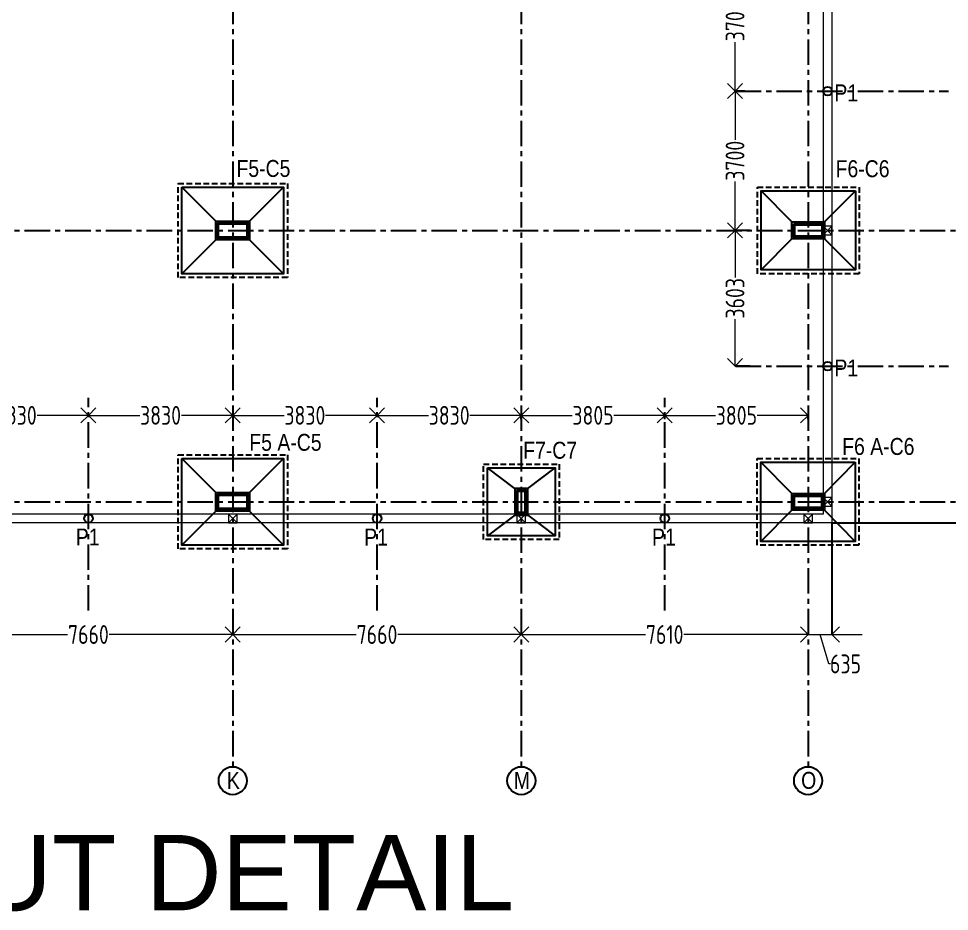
# Model space of a CAD drawing. Header units: inches. Extents: x -605 to 2991212, y -2872845 to 0.
# Drawn here: x 2337256 to 2361959, y -2727428 to -2703727 of the extents above; entities that cross this region are included whole.
import ezdxf

# ---------------------------------------------------------------- set-up
doc = ezdxf.new("R2010")
doc.units = ezdxf.units.IN
doc.header["$LTSCALE"] = 600
doc.header["$MEASUREMENT"] = 0
doc.linetypes.add('CENTER', pattern=[2, 1.25, -0.25, 0.25, -0.25])
doc.linetypes.add('DASHED2', pattern=[0.375, 0.25, -0.125])
for name, color, linetype, lineweight in [('PV_MASONRY', 10, 'Continuous', 0), ('PV_TEXT_ROMANS', 7, 'Continuous', 0), ('rDIMension', 1, 'Continuous', 18), ('rRCC 2', 40, 'Continuous', 15)]:
    doc.layers.add(name, color=color, linetype=linetype, lineweight=lineweight)
doc.layers.add('SnT-CENTER2', color=8, linetype='CENTER')
doc.styles.add('DIM', font='geniso.shx', dxfattribs={"width": 0.85})
doc.styles.add('J.P', font='ARIALN.TTF')
doc.styles.get("Standard").update_dxf_attribs({"font": 'arial.ttf'})
doc.dimstyles.new('ST-100', dxfattribs={"dimscale": 100, "dimtxt": 2.5, "dimasz": 2, "dimexe": 0.18, "dimexo": 0.0625, "dimgap": 0.2, "dimtad": 0, "dimdec": 0, "dimzin": 0, "dimdsep": 46, "dimtxsty": 'DIM', "dimblk": 'OPEN90', "dimcen": 0.09, "dimclrd": 256, "dimclrt": 7, "dimadec": 0, "dimazin": 0, "dimtfac": 1, "dimtdec": 0, "dimtofl": 0, "dimtmove": 0, "dimatfit": 3, "dimldrblk": 'OPEN90', "dimfxl": 1, "dimtolj": 1, "dimtzin": 0, "dimlwd": -1, "dimarcsym": 0})

# ---------------------------------------------------------------- blocks, each defined once
blk = doc.blocks.new('_Open90')
at = {"color": 0, "linetype": 'ByBlock', "lineweight": -2}
for p, q in [((0, 0), (-1, 0)), ((-0.5, 0.5), (0, 0)), ((0, 0), (-0.5, -0.5))]:
    blk.add_line(p, q, dxfattribs=at)
blk = doc.blocks.new('*D1389')
at = {"layer": 'Defpoints', "color": 0, "linetype": 'ByBlock'}
for p in [(2339108, -2714259), (2339108, -2714273), (2335278, -2714364)]:
    blk.add_point(p, dxfattribs=at)
at = {"layer": 'rDIMension', "color": 0, "linetype": 'ByBlock', "lineweight": -2}
for p, q in [((2335278, -2714364), (2335278, -2714259)), ((2339108, -2714273), (2339108, -2714259))]:
    blk.add_line(p, q, dxfattribs=at)
at = {"layer": 'rDIMension'}
for p, q in [((2335678, -2714259), (2336642, -2714259)), ((2338708, -2714259), (2337745, -2714259))]:
    blk.add_line(p, q, dxfattribs=at)
at = {"layer": 'rDIMension', "linetype": 'ByBlock', "xscale": 400, "yscale": 400, "zscale": 400, "rotation": 180}
blk.add_blockref('_Open90', (2335278, -2714259), dxfattribs=at)
at = {"layer": 'rDIMension', "linetype": 'ByBlock', "xscale": 400, "yscale": 400, "zscale": 400}
blk.add_blockref('_Open90', (2339108, -2714259), dxfattribs=at)
at = {"layer": 'rDIMension', "color": 7, "linetype": 'ByBlock', "insert": (2337193, -2714259), "char_height": 500, "attachment_point": 5, "style": 'DIM'}
blk.add_mtext('\\A1;3830', dxfattribs=at)
blk = doc.blocks.new('*D1390')
at = {"layer": 'Defpoints', "color": 0, "linetype": 'ByBlock'}
for p in [(2339108, -2714273), (2342938, -2714233), (2342938, -2714259)]:
    blk.add_point(p, dxfattribs=at)
at = {"layer": 'rDIMension', "color": 0, "linetype": 'ByBlock', "lineweight": -2}
for p, q in [((2339108, -2714273), (2339108, -2714259)), ((2342938, -2714233), (2342938, -2714259))]:
    blk.add_line(p, q, dxfattribs=at)
at = {"layer": 'rDIMension'}
for p, q in [((2339508, -2714259), (2340472, -2714259)), ((2342538, -2714259), (2341575, -2714259))]:
    blk.add_line(p, q, dxfattribs=at)
at = {"layer": 'rDIMension', "linetype": 'ByBlock', "xscale": 400, "yscale": 400, "zscale": 400, "rotation": 180}
blk.add_blockref('_Open90', (2339108, -2714259), dxfattribs=at)
at = {"layer": 'rDIMension', "linetype": 'ByBlock', "xscale": 400, "yscale": 400, "zscale": 400}
blk.add_blockref('_Open90', (2342938, -2714259), dxfattribs=at)
at = {"layer": 'rDIMension', "color": 7, "linetype": 'ByBlock', "insert": (2341023, -2714259), "char_height": 500, "attachment_point": 5, "style": 'DIM'}
blk.add_mtext('\\A1;3830', dxfattribs=at)
blk = doc.blocks.new('*D1391')
at = {"layer": 'Defpoints', "color": 0, "linetype": 'ByBlock'}
for p in [(2342938, -2714233), (2346768, -2714245), (2346768, -2714259)]:
    blk.add_point(p, dxfattribs=at)
at = {"layer": 'rDIMension', "color": 0, "linetype": 'ByBlock', "lineweight": -2}
for p, q in [((2342938, -2714233), (2342938, -2714259)), ((2346768, -2714245), (2346768, -2714259))]:
    blk.add_line(p, q, dxfattribs=at)
at = {"layer": 'rDIMension'}
for p, q in [((2343338, -2714259), (2344302, -2714259)), ((2346368, -2714259), (2345405, -2714259))]:
    blk.add_line(p, q, dxfattribs=at)
at = {"layer": 'rDIMension', "linetype": 'ByBlock', "xscale": 400, "yscale": 400, "zscale": 400, "rotation": 180}
blk.add_blockref('_Open90', (2342938, -2714259), dxfattribs=at)
at = {"layer": 'rDIMension', "linetype": 'ByBlock', "xscale": 400, "yscale": 400, "zscale": 400}
blk.add_blockref('_Open90', (2346768, -2714259), dxfattribs=at)
at = {"layer": 'rDIMension', "color": 7, "linetype": 'ByBlock', "insert": (2344853, -2714259), "char_height": 500, "attachment_point": 5, "style": 'DIM'}
blk.add_mtext('\\A1;3830', dxfattribs=at)
blk = doc.blocks.new('*D1392')
at = {"layer": 'Defpoints', "color": 0, "linetype": 'ByBlock'}
for p in [(2346768, -2714245), (2350598, -2714259), (2350598, -2714364)]:
    blk.add_point(p, dxfattribs=at)
at = {"layer": 'rDIMension', "color": 0, "linetype": 'ByBlock', "lineweight": -2}
for p, q in [((2346768, -2714245), (2346768, -2714259)), ((2350598, -2714364), (2350598, -2714259))]:
    blk.add_line(p, q, dxfattribs=at)
at = {"layer": 'rDIMension'}
for p, q in [((2347168, -2714259), (2348132, -2714259)), ((2350198, -2714259), (2349235, -2714259))]:
    blk.add_line(p, q, dxfattribs=at)
at = {"layer": 'rDIMension', "linetype": 'ByBlock', "xscale": 400, "yscale": 400, "zscale": 400, "rotation": 180}
blk.add_blockref('_Open90', (2346768, -2714259), dxfattribs=at)
at = {"layer": 'rDIMension', "linetype": 'ByBlock', "xscale": 400, "yscale": 400, "zscale": 400}
blk.add_blockref('_Open90', (2350598, -2714259), dxfattribs=at)
at = {"layer": 'rDIMension', "color": 7, "linetype": 'ByBlock', "insert": (2348683, -2714259), "char_height": 500, "attachment_point": 5, "style": 'DIM'}
blk.add_mtext('\\A1;3830', dxfattribs=at)
blk = doc.blocks.new('*D1393')
at = {"layer": 'Defpoints', "color": 0, "linetype": 'ByBlock'}
for p in [(2354403, -2714259), (2350598, -2714364), (2354403, -2714363)]:
    blk.add_point(p, dxfattribs=at)
at = {"layer": 'rDIMension', "color": 0, "linetype": 'ByBlock', "lineweight": -2}
for p, q in [((2350598, -2714364), (2350598, -2714259)), ((2354403, -2714363), (2354403, -2714259))]:
    blk.add_line(p, q, dxfattribs=at)
at = {"layer": 'rDIMension'}
for p, q in [((2350998, -2714259), (2351949, -2714259)), ((2354003, -2714259), (2353052, -2714259))]:
    blk.add_line(p, q, dxfattribs=at)
at = {"layer": 'rDIMension', "linetype": 'ByBlock', "xscale": 400, "yscale": 400, "zscale": 400, "rotation": 180}
blk.add_blockref('_Open90', (2350598, -2714259), dxfattribs=at)
at = {"layer": 'rDIMension', "linetype": 'ByBlock', "xscale": 400, "yscale": 400, "zscale": 400}
blk.add_blockref('_Open90', (2354403, -2714259), dxfattribs=at)
at = {"layer": 'rDIMension', "color": 7, "linetype": 'ByBlock', "insert": (2352501, -2714259), "char_height": 500, "attachment_point": 5, "style": 'DIM'}
blk.add_mtext('\\A1;3805', dxfattribs=at)
blk = doc.blocks.new('*D1394')
at = {"layer": 'Defpoints', "color": 0, "linetype": 'ByBlock'}
for p in [(2358208, -2714259), (2354403, -2714363), (2358208, -2714363)]:
    blk.add_point(p, dxfattribs=at)
at = {"layer": 'rDIMension', "color": 0, "linetype": 'ByBlock', "lineweight": -2}
for p, q in [((2354403, -2714363), (2354403, -2714259)), ((2358208, -2714363), (2358208, -2714259))]:
    blk.add_line(p, q, dxfattribs=at)
at = {"layer": 'rDIMension'}
for p, q in [((2354803, -2714259), (2355754, -2714259)), ((2357808, -2714259), (2356857, -2714259))]:
    blk.add_line(p, q, dxfattribs=at)
at = {"layer": 'rDIMension', "linetype": 'ByBlock', "xscale": 400, "yscale": 400, "zscale": 400, "rotation": 180}
blk.add_blockref('_Open90', (2354403, -2714259), dxfattribs=at)
at = {"layer": 'rDIMension', "linetype": 'ByBlock', "xscale": 400, "yscale": 400, "zscale": 400}
blk.add_blockref('_Open90', (2358208, -2714259), dxfattribs=at)
at = {"layer": 'rDIMension', "color": 7, "linetype": 'ByBlock', "insert": (2356306, -2714259), "char_height": 500, "attachment_point": 5, "style": 'DIM'}
blk.add_mtext('\\A1;3805', dxfattribs=at)
blk = doc.blocks.new('*D1395')
at = {"layer": 'Defpoints', "color": 0, "linetype": 'ByBlock'}
for p in [(2356270, -2709350), (2356673, -2709350), (2356673, -2712953)]:
    blk.add_point(p, dxfattribs=at)
at = {"layer": 'rDIMension', "color": 0, "linetype": 'ByBlock', "lineweight": -2}
for p, q in [((2356673, -2709350), (2356270, -2709350)), ((2356673, -2712953), (2356270, -2712953))]:
    blk.add_line(p, q, dxfattribs=at)
at = {"layer": 'rDIMension'}
for p, q in [((2356270, -2709750), (2356270, -2710600)), ((2356270, -2712553), (2356270, -2711703))]:
    blk.add_line(p, q, dxfattribs=at)
at = {"layer": 'rDIMension', "linetype": 'ByBlock', "xscale": 400, "yscale": 400, "zscale": 400}
for p, rotation in [((2356270, -2709350), 90), ((2356270, -2712953), 270)]:
    blk.add_blockref('_Open90', p, dxfattribs=dict(at, rotation=rotation))
at = {"layer": 'rDIMension', "color": 7, "linetype": 'ByBlock', "insert": (2356270, -2711152), "char_height": 500, "attachment_point": 5, "rotation": 90, "style": 'DIM'}
blk.add_mtext('\\A1;3603', dxfattribs=at)
blk = doc.blocks.new('*D1396')
at = {"layer": 'Defpoints', "color": 0, "linetype": 'ByBlock'}
for p in [(2356270, -2705650), (2356529, -2705650), (2356673, -2709350)]:
    blk.add_point(p, dxfattribs=at)
at = {"layer": 'rDIMension', "color": 0, "linetype": 'ByBlock', "lineweight": -2}
for p, q in [((2356529, -2705650), (2356270, -2705650)), ((2356673, -2709350), (2356270, -2709350))]:
    blk.add_line(p, q, dxfattribs=at)
at = {"layer": 'rDIMension'}
for p, q in [((2356270, -2706050), (2356270, -2706949)), ((2356270, -2708950), (2356270, -2708052))]:
    blk.add_line(p, q, dxfattribs=at)
at = {"layer": 'rDIMension', "linetype": 'ByBlock', "xscale": 400, "yscale": 400, "zscale": 400}
for p, rotation in [((2356270, -2705650), 90), ((2356270, -2709350), 270)]:
    blk.add_blockref('_Open90', p, dxfattribs=dict(at, rotation=rotation))
at = {"layer": 'rDIMension', "color": 7, "linetype": 'ByBlock', "insert": (2356270, -2707500), "char_height": 500, "attachment_point": 5, "rotation": 90, "style": 'DIM'}
blk.add_mtext('\\A1;3700', dxfattribs=at)
blk = doc.blocks.new('*D1397')
at = {"layer": 'Defpoints', "color": 0, "linetype": 'ByBlock'}
for p in [(2356270, -2701950), (2356270, -2701950), (2356529, -2705650)]:
    blk.add_point(p, dxfattribs=at)
at = {"layer": 'rDIMension', "color": 0, "linetype": 'ByBlock', "lineweight": -2}
for p, q in [((2356270, -2701950), (2356270, -2701950)), ((2356529, -2705650), (2356270, -2705650))]:
    blk.add_line(p, q, dxfattribs=at)
at = {"layer": 'rDIMension'}
for p, q in [((2356270, -2702350), (2356270, -2703249)), ((2356270, -2705250), (2356270, -2704352))]:
    blk.add_line(p, q, dxfattribs=at)
at = {"layer": 'rDIMension', "linetype": 'ByBlock', "xscale": 400, "yscale": 400, "zscale": 400}
for p, rotation in [((2356270, -2701950), 90), ((2356270, -2705650), 270)]:
    blk.add_blockref('_Open90', p, dxfattribs=dict(at, rotation=rotation))
at = {"layer": 'rDIMension', "color": 7, "linetype": 'ByBlock', "insert": (2356270, -2703800), "char_height": 500, "attachment_point": 5, "rotation": 90, "style": 'DIM'}
blk.add_mtext('\\A1;3700', dxfattribs=at)
blk = doc.blocks.new('*D1444')
at = {"layer": 'Defpoints', "color": 0, "linetype": 'ByBlock'}
for p in [(2358843, -2629990), (2364974, -2629990), (2358843, -2717112)]:
    blk.add_point(p, dxfattribs=at)
at = {"layer": 'rDIMension', "color": 0, "linetype": 'ByBlock', "lineweight": -2}
for p, q in [((2358843, -2629990), (2364974, -2629990)), ((2358843, -2717112), (2364974, -2717112))]:
    blk.add_line(p, q, dxfattribs=at)
at = {"layer": 'rDIMension'}
for p, q in [((2364974, -2630390), (2364974, -2672320)), ((2364974, -2716712), (2364974, -2674782))]:
    blk.add_line(p, q, dxfattribs=at)
at = {"layer": 'rDIMension', "linetype": 'ByBlock', "xscale": 400, "yscale": 400, "zscale": 400}
for p, rotation in [((2364974, -2629990), 90), ((2364974, -2717112), 270)]:
    blk.add_blockref('_Open90', p, dxfattribs=dict(at, rotation=rotation))
at = {"layer": 'rDIMension', "color": 7, "linetype": 'ByBlock', "insert": (2364974, -2673551), "char_height": 500, "attachment_point": 5, "rotation": 90, "style": 'DIM'}
blk.add_mtext('\\A1;87122 O/O', dxfattribs=at)
blk = doc.blocks.new('*D1453')
at = {"layer": 'Defpoints', "color": 0, "linetype": 'ByBlock'}
for p in [(2335278, -2719845), (2342938, -2719845), (2342938, -2720078)]:
    blk.add_point(p, dxfattribs=at)
at = {"layer": 'rDIMension', "color": 0, "linetype": 'ByBlock', "lineweight": -2}
for p, q in [((2335278, -2719845), (2335278, -2720078)), ((2342938, -2719845), (2342938, -2720078))]:
    blk.add_line(p, q, dxfattribs=at)
at = {"layer": 'rDIMension'}
for p, q in [((2335678, -2720078), (2338557, -2720078)), ((2342538, -2720078), (2339660, -2720078))]:
    blk.add_line(p, q, dxfattribs=at)
at = {"layer": 'rDIMension', "linetype": 'ByBlock', "xscale": 400, "yscale": 400, "zscale": 400, "rotation": 180}
blk.add_blockref('_Open90', (2335278, -2720078), dxfattribs=at)
at = {"layer": 'rDIMension', "linetype": 'ByBlock', "xscale": 400, "yscale": 400, "zscale": 400}
blk.add_blockref('_Open90', (2342938, -2720078), dxfattribs=at)
at = {"layer": 'rDIMension', "color": 7, "linetype": 'ByBlock', "insert": (2339108, -2720078), "char_height": 500, "attachment_point": 5, "style": 'DIM'}
blk.add_mtext('\\A1;7660', dxfattribs=at)
blk = doc.blocks.new('*D1454')
at = {"layer": 'Defpoints', "color": 0, "linetype": 'ByBlock'}
for p in [(2342938, -2719845), (2350598, -2719845), (2350598, -2720078)]:
    blk.add_point(p, dxfattribs=at)
at = {"layer": 'rDIMension', "color": 0, "linetype": 'ByBlock', "lineweight": -2}
for p, q in [((2342938, -2719845), (2342938, -2720078)), ((2350598, -2719845), (2350598, -2720078))]:
    blk.add_line(p, q, dxfattribs=at)
at = {"layer": 'rDIMension'}
for p, q in [((2343338, -2720078), (2346217, -2720078)), ((2350198, -2720078), (2347320, -2720078))]:
    blk.add_line(p, q, dxfattribs=at)
at = {"layer": 'rDIMension', "linetype": 'ByBlock', "xscale": 400, "yscale": 400, "zscale": 400, "rotation": 180}
blk.add_blockref('_Open90', (2342938, -2720078), dxfattribs=at)
at = {"layer": 'rDIMension', "linetype": 'ByBlock', "xscale": 400, "yscale": 400, "zscale": 400}
blk.add_blockref('_Open90', (2350598, -2720078), dxfattribs=at)
at = {"layer": 'rDIMension', "color": 7, "linetype": 'ByBlock', "insert": (2346768, -2720078), "char_height": 500, "attachment_point": 5, "style": 'DIM'}
blk.add_mtext('\\A1;7660', dxfattribs=at)
blk = doc.blocks.new('*D1455')
at = {"layer": 'Defpoints', "color": 0, "linetype": 'ByBlock'}
for p in [(2350598, -2719845), (2358208, -2719845), (2358208, -2720078)]:
    blk.add_point(p, dxfattribs=at)
at = {"layer": 'rDIMension', "color": 0, "linetype": 'ByBlock', "lineweight": -2}
for p, q in [((2350598, -2719845), (2350598, -2720078)), ((2358208, -2719845), (2358208, -2720078))]:
    blk.add_line(p, q, dxfattribs=at)
at = {"layer": 'rDIMension'}
for p, q in [((2350998, -2720078), (2353894, -2720078)), ((2357808, -2720078), (2354912, -2720078))]:
    blk.add_line(p, q, dxfattribs=at)
at = {"layer": 'rDIMension', "linetype": 'ByBlock', "xscale": 400, "yscale": 400, "zscale": 400, "rotation": 180}
blk.add_blockref('_Open90', (2350598, -2720078), dxfattribs=at)
at = {"layer": 'rDIMension', "linetype": 'ByBlock', "xscale": 400, "yscale": 400, "zscale": 400}
blk.add_blockref('_Open90', (2358208, -2720078), dxfattribs=at)
at = {"layer": 'rDIMension', "color": 7, "linetype": 'ByBlock', "insert": (2354403, -2720078), "char_height": 500, "attachment_point": 5, "style": 'DIM'}
blk.add_mtext('\\A1;7610', dxfattribs=at)
blk = doc.blocks.new('*D1456')
at = {"layer": 'Defpoints', "color": 0, "linetype": 'ByBlock'}
for p in [(2358843, -2717110), (2358208, -2719845), (2358843, -2720078)]:
    blk.add_point(p, dxfattribs=at)
at = {"layer": 'rDIMension', "color": 0, "linetype": 'ByBlock', "lineweight": -2}
for p, q in [((2358843, -2717110), (2358843, -2720078)), ((2358208, -2719845), (2358208, -2720078))]:
    blk.add_line(p, q, dxfattribs=at)
at = {"layer": 'rDIMension'}
for p, q in [((2357808, -2720078), (2357408, -2720078)), ((2358208, -2720078), (2358843, -2720078)), ((2358760, -2720858), (2358526, -2720078)), ((2359243, -2720078), (2359643, -2720078)), ((2358800, -2720858), (2358760, -2720858))]:
    blk.add_line(p, q, dxfattribs=at)
at = {"layer": 'rDIMension', "linetype": 'ByBlock', "xscale": 400, "yscale": 400, "zscale": 400}
blk.add_blockref('_Open90', (2358208, -2720078), dxfattribs=at)
at = {"layer": 'rDIMension', "linetype": 'ByBlock', "xscale": 400, "yscale": 400, "zscale": 400, "rotation": 180}
blk.add_blockref('_Open90', (2358843, -2720078), dxfattribs=at)
at = {"layer": 'rDIMension', "color": 7, "linetype": 'ByBlock', "insert": (2359202, -2720858), "char_height": 500, "attachment_point": 5, "style": 'DIM'}
blk.add_mtext('\\A1;635', dxfattribs=at)

msp = doc.modelspace()

# ---------------------------------------------------------------- linework, layer by layer
at = {"color": 7, "linetype": 'DASHED2'}
for points in [[(2341488.1, -2708100.4), (2344388.1, -2708100.4), (2344388.1, -2710600.4), (2341488.1, -2710600.4)], [(2359563.1, -2708200.4), (2359563.1, -2710500.4), (2356863.1, -2710500.4), (2356863.1, -2708200.4)], [(2341488.1, -2715305.4), (2344388.1, -2715305.4), (2344388.1, -2717805.4), (2341488.1, -2717805.4)], [(2349598.1, -2715555.4), (2351598.1, -2715555.4), (2351598.1, -2717555.4), (2349598.1, -2717555.4)], [(2359558.1, -2715405.4), (2359558.1, -2717705.4), (2356858.1, -2717705.4), (2356858.1, -2715405.4)]]:
    msp.add_lwpolyline(points, close=True, dxfattribs=at)
at = {"color": 1, "linetype": 'ByBlock'}
for points in [[(2341588.1, -2708200.4), (2344288.1, -2708200.4), (2344288.1, -2710500.4), (2341588.1, -2710500.4)], [(2359463.1, -2708300.4), (2359463.1, -2710400.4), (2356963.1, -2710400.4), (2356963.1, -2708300.4)], [(2342488.1, -2709100.4), (2343388.1, -2709100.4), (2343388.1, -2709600.4), (2342488.1, -2709600.4)], [(2357778.1, -2709125.4), (2358648.1, -2709125.4), (2358648.1, -2709575.4), (2357778.1, -2709575.4)], [(2341588.1, -2715405.4), (2344288.1, -2715405.4), (2344288.1, -2717705.4), (2341588.1, -2717705.4)], [(2359458.1, -2715505.4), (2359458.1, -2717605.4), (2356958.1, -2717605.4), (2356958.1, -2715505.4)], [(2349698.1, -2715655.4), (2351498.1, -2715655.4), (2351498.1, -2717455.4), (2349698.1, -2717455.4)], [(2342488.1, -2716305.4), (2343388.1, -2716305.4), (2343388.1, -2716805.4), (2342488.1, -2716805.4)], [(2350423.1, -2716205.4), (2350423.1, -2716905.4), (2350773.1, -2716905.4), (2350773.1, -2716205.4)], [(2357773.1, -2716330.4), (2358643.1, -2716330.4), (2358643.1, -2716780.4), (2357773.1, -2716780.4)]]:
    msp.add_lwpolyline(points, close=True, dxfattribs=at)
for points in [[(2342488.1, -2709100.4), (2341588.1, -2708200.4)], [(2343388.1, -2709100.4), (2344288.1, -2708200.4)], [(2357778.1, -2709125.4), (2356963.1, -2708300.4)], [(2358648.1, -2709125.4), (2359463.1, -2708300.4)], [(2342488.1, -2709600.4), (2341588.1, -2710500.4)], [(2343388.1, -2709600.4), (2344288.1, -2710500.4)], [(2357778.1, -2709575.4), (2356963.1, -2710400.4)], [(2358648.1, -2709575.4), (2359463.1, -2710400.4)], [(2342488.1, -2716305.4), (2341588.1, -2715405.4)], [(2343388.1, -2716305.4), (2344288.1, -2715405.4)], [(2357773.1, -2716330.4), (2356958.1, -2715505.4)], [(2358643.1, -2716330.4), (2359458.1, -2715505.4)], [(2350423.1, -2716205.4), (2349698.1, -2715655.4)], [(2350773.1, -2716205.4), (2351498.1, -2715655.4)], [(2342488.1, -2716805.4), (2341588.1, -2717705.4)], [(2343388.1, -2716805.4), (2344288.1, -2717705.4)], [(2357773.1, -2716780.4), (2356958.1, -2717605.4)], [(2358643.1, -2716780.4), (2359458.1, -2717605.4)], [(2350423.1, -2716905.4), (2349698.1, -2717455.4)], [(2350773.1, -2716905.4), (2351498.1, -2717455.4)]]:
    msp.add_lwpolyline(points, dxfattribs=at)
at = {"color": 3, "linetype": 'ByBlock'}
for points in [[(2342538.1, -2709150.4), (2343338.1, -2709150.4), (2343338.1, -2709550.4), (2342538.1, -2709550.4)], [(2357828.1, -2709175.4), (2358598.1, -2709175.4), (2358598.1, -2709525.4), (2357828.1, -2709525.4)], [(2350473.1, -2716255.4), (2350473.1, -2716855.4), (2350723.1, -2716855.4), (2350723.1, -2716255.4)], [(2342538.1, -2716355.4), (2343338.1, -2716355.4), (2343338.1, -2716755.4), (2342538.1, -2716755.4)], [(2357823.1, -2716380.4), (2358593.1, -2716380.4), (2358593.1, -2716730.4), (2357823.1, -2716730.4)]]:
    msp.add_lwpolyline(points, close=True, dxfattribs=at)
at = {"color": 2, "linetype": 'ByBlock'}
for points in [[(2342563.1, -2709175.4), (2343313.1, -2709175.4), (2343313.1, -2709525.4), (2342563.1, -2709525.4)], [(2357853.1, -2709200.4), (2358573.1, -2709200.4), (2358573.1, -2709500.4), (2357853.1, -2709500.4)], [(2350498.1, -2716280.4), (2350498.1, -2716830.4), (2350698.1, -2716830.4), (2350698.1, -2716280.4)], [(2342563.1, -2716380.4), (2343313.1, -2716380.4), (2343313.1, -2716730.4), (2342563.1, -2716730.4)], [(2357848.1, -2716405.4), (2358568.1, -2716405.4), (2358568.1, -2716705.4), (2357848.1, -2716705.4)]]:
    msp.add_lwpolyline(points, close=True, dxfattribs=at)
at = {"color": 8, "linetype": 'ByBlock'}
for centre in [(2358728.1, -2705650.4), (2358728.1, -2705650.4), (2358728.1, -2712952.9), (2358728.1, -2712952.9), (2339108.1, -2716994.9), (2339108.1, -2716994.9), (2346768.1, -2716994.9), (2346768.1, -2716994.9), (2354403.1, -2716994.9)]:
    msp.add_circle(centre, 115, dxfattribs=at)
at = {"color": 1, "linetype": 'ByBlock'}
for centre in [(2342938.1, -2723958.3), (2350598.1, -2723958.3), (2358208.1, -2723958.3)]:
    msp.add_circle(centre, 372.1, dxfattribs=at)
at = {"layer": 'PV_MASONRY', "color": 8}
for points in [[(2358843.1, -2702248.4), (2358843.1, -2717109.9), (2296303.1, -2717109.9), (2296303.1, -2686887)], [(2358613.1, -2702248.4), (2358613.1, -2716879.9), (2296533.1, -2716879.9), (2296533.1, -2686887)]]:
    msp.add_lwpolyline(points, dxfattribs=at)
at = {"layer": 'rRCC 2', "color": 6}
for p, q in [((2358843.1, -2709235.4), (2358613.1, -2709465.4)), ((2358843.1, -2709465.4), (2358613.1, -2709235.4)), ((2358843.1, -2716440.4), (2358613.1, -2716670.4)), ((2358843.1, -2716670.4), (2358613.1, -2716440.4)), ((2343053.1, -2716879.9), (2342823.1, -2717109.9)), ((2343053.1, -2717109.9), (2342823.1, -2716879.9)), ((2350713.1, -2716879.9), (2350483.1, -2717109.9)), ((2350713.1, -2717109.9), (2350483.1, -2716879.9)), ((2358323.1, -2716879.9), (2358093.1, -2717109.9)), ((2358323.1, -2717109.9), (2358093.1, -2716879.9))]:
    msp.add_line(p, q, dxfattribs=at)
for points in [[(2358843.1, -2709235.4), (2358613.1, -2709235.4), (2358613.1, -2709465.4), (2358843.1, -2709465.4)], [(2358843.1, -2716440.4), (2358613.1, -2716440.4), (2358613.1, -2716670.4), (2358843.1, -2716670.4)], [(2343053.1, -2716879.9), (2342823.1, -2716879.9), (2342823.1, -2717109.9), (2343053.1, -2717109.9)], [(2350713.1, -2716879.9), (2350483.1, -2716879.9), (2350483.1, -2717109.9), (2350713.1, -2717109.9)], [(2358323.1, -2716879.9), (2358093.1, -2716879.9), (2358093.1, -2717109.9), (2358323.1, -2717109.9)]]:
    msp.add_lwpolyline(points, close=True, dxfattribs=at)
at = {"layer": 'SnT-CENTER2', "color": 6, "ltscale": 0.9}
for p, q in [((2342938.1, -2622198.1), (2342938.1, -2723586.2)), ((2350598.1, -2622198.1), (2350598.1, -2723586.2)), ((2358208.1, -2622198.1), (2358208.1, -2723586.2)), ((2299614.3, -2709350.4), (2365919.7, -2709350.4)), ((2299614.3, -2716555.4), (2365919.7, -2716555.4))]:
    msp.add_line(p, q, dxfattribs=at)
at = {"layer": 'SnT-CENTER2', "color": 8, "ltscale": 0.9}
for points in [[(2356288.6, -2705650.4), (2361936.4, -2705650.4)], [(2356288.6, -2712952.9), (2361936.4, -2712952.9)], [(2339108.1, -2719439), (2339108.1, -2713791.1)], [(2346768.1, -2719439), (2346768.1, -2713791.1)], [(2354403.1, -2719439), (2354403.1, -2713791.1)]]:
    msp.add_lwpolyline(points, dxfattribs=at)

# ---------------------------------------------------------------- texts
at = {"layer": 'PV_TEXT_ROMANS', "char_height": 450, "style": 'J.P'}
for s, insert, width, attachment_point in [('\\pxqc;P1', (2360290.1, -2705474.4), 2135.966, 3), ('\\pxqc;F5-C5', (2343287.3, -2707480.4), 931.892, 1), ('\\pxqc;F6-C6', (2359188.8, -2707487.2), 931.892, 1), ('\\pxqc;P1', (2360290.1, -2712776.9), 2135.966, 3), ('\\pxqc;F5 A-C5', (2342975.4, -2714750.4), 2725.181, 1), ('\\pxqc;F7-C7', (2350896.1, -2714961.2), 931.892, 1), ('\\pxqc;F6 A-C6', (2358815.4, -2714860.3), 2514.692, 1), ('\\pxqc;P1', (2340156.2, -2717263.6), 2135.966, 3), ('\\pxqc;P1', (2345675, -2717265.1), 2135.966, 1), ('\\pxqc;P1', (2355451.2, -2717265.1), 2135.966, 3), ('\\pxqc;K', (2342489, -2723724.2), 931.892, 1), ('\\pxqc;M', (2350149, -2723724.2), 931.892, 1), ('\\pxqc;O', (2357759, -2723724.2), 931.892, 1)]:
    msp.add_mtext(s, dxfattribs=dict(at, insert=insert, width=width, attachment_point=attachment_point))
at = {"layer": 'rRCC 2'}
msp.add_text('FOUNDATION LAYOUT DETAIL', height=2000, dxfattribs=at).set_placement((2309427.5, -2727399.2))

# ---------------------------------------------------------------- dimensions: what is measured, and where the dimension line sits
at = {"layer": 'rDIMension', "color": 1, "linetype": 'ByBlock'}
dim = msp.add_linear_dim(base=(2364973.7203, -2629989.9396), p1=(2358843.0939, -2717112.4272), p2=(2358843.0939, -2629989.9396), angle=90, text='<> O/O', dimstyle='ST-100', override={"dimtxt": 5, "dimasz": 4, "dimexe": 0, "dimexo": 0, "dimblk": 'Open90', "dimtmove": 1, "dimfxl": 1.25, "dimtfillclr": 256, "dimarcsym": 2}, dxfattribs=at)
dim.commit()
dim.dimension.update_dxf_attribs({"geometry": '*D1444', "text_midpoint": (2364973.7203, -2673551.1834)})
at = {"layer": 'rDIMension', "color": 8, "linetype": 'ByBlock'}
for base, p1, p2, picture, middle in [((2356270.1, -2701950.4), (2356529.3, -2705650.4), (2356270.1, -2701950.4), '*D1397', (2356270.1, -2703800.4)), ((2356270.1, -2705650.4), (2356673.1, -2709350.4), (2356529.3, -2705650.4), '*D1396', (2356270.1, -2707500.4)), ((2356270.1380047, -2709350.4396347), (2356673.0924421, -2712952.9396347), (2356673.0924421, -2709350.4396347), '*D1395', (2356270.1380047, -2711151.6896347))]:
    dim = msp.add_linear_dim(base=base, p1=p1, p2=p2, angle=90, dimstyle='ST-100', override={"dimtxt": 5, "dimasz": 4, "dimexe": 0, "dimexo": 0, "dimtmove": 1, "dimfxl": 1.25, "dimtfillclr": 256, "dimarcsym": 2}, dxfattribs=at)
    dim.commit()
    dim.dimension.update_dxf_attribs({"geometry": picture, "text_midpoint": middle})
for base, p1, p2, picture, middle in [((2339108.1, -2714259.2), (2335278.1, -2714364.3), (2339108.1, -2714272.6), '*D1389', (2337193.1, -2714259.2)), ((2342938.1, -2714259.2), (2339108.1, -2714272.6), (2342938.1, -2714232.9), '*D1390', (2341023.1, -2714259.2)), ((2346768.1, -2714259.2), (2342938.1, -2714232.9), (2346768.1, -2714244.9), '*D1391', (2344853.1, -2714259.2)), ((2350598.1, -2714259.2), (2346768.1, -2714244.9), (2350598.1, -2714364), '*D1392', (2348683.1, -2714259.2)), ((2354403.1, -2714259.2), (2350598.1, -2714364), (2354403.1, -2714363.3), '*D1393', (2352500.6, -2714259.2)), ((2358208.1, -2714259.2), (2354403.1, -2714363.3), (2358208.1, -2714363.3), '*D1394', (2356305.6, -2714259.2))]:
    dim = msp.add_linear_dim(base=base, p1=p1, p2=p2, dimstyle='ST-100', override={"dimtxt": 5, "dimasz": 4, "dimexe": 0, "dimexo": 0, "dimtmove": 1, "dimfxl": 1.25, "dimtfillclr": 256, "dimarcsym": 2}, dxfattribs=at)
    dim.commit()
    dim.dimension.update_dxf_attribs({"geometry": picture, "text_midpoint": middle})
at = {"layer": 'rDIMension', "color": 1, "linetype": 'ByBlock'}
for base, p1, p2, picture, middle in [((2358843.1, -2720078.1), (2358208.1, -2719844.8), (2358843.1, -2717109.9), '*D1456', (2358819.6, -2720858.1)), ((2342938.1, -2720078.1), (2335278.1, -2719844.8), (2342938.1, -2719844.8), '*D1453', (2339108.1, -2720078.1)), ((2350598.1, -2720078.1), (2342938.1, -2719844.8), (2350598.1, -2719844.8), '*D1454', (2346768.1, -2720078.1)), ((2358208.1, -2720078.1), (2350598.1, -2719844.8), (2358208.1, -2719844.8), '*D1455', (2354403.1, -2720078.1))]:
    dim = msp.add_linear_dim(base=base, p1=p1, p2=p2, dimstyle='ST-100', override={"dimtxt": 5, "dimasz": 4, "dimexe": 0, "dimexo": 0, "dimblk": 'Open90', "dimtmove": 1, "dimfxl": 1.25, "dimtfillclr": 256, "dimarcsym": 2}, dxfattribs=at)
    dim.commit()
    dim.dimension.update_dxf_attribs({"geometry": picture, "text_midpoint": middle})

doc.saveas('drawing.dxf')
